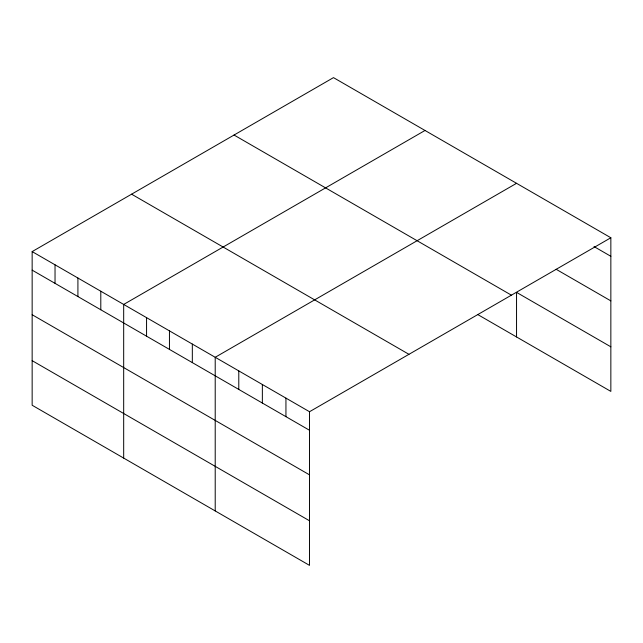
<?xml version="1.0" encoding="UTF-8"?>
<svg xmlns="http://www.w3.org/2000/svg" width="643" height="643" viewBox="0 0 643 643"><rect width="100%" height="100%" fill="white"/><g stroke="black" fill="none" stroke-linecap="round" stroke-linejoin="round"><path stroke-width="0.96" d="M32.15 251.598L309.516 411.729L309.516 565.374L32.15 405.243L32.15 251.598L333.484 77.626L610.85 237.757L610.85 391.402L477.564 314.451M425.015 130.465L123.681 304.444L123.681 458.089M516.546 183.311L215.212 357.283L215.212 510.928M309.516 411.729L610.85 237.757M594.011 246.574L610.85 256.3M556.123 269.28L610.85 300.884M610.85 346.818L516.546 292.372L516.546 336.956M234.044 135.038L511.41 295.169M131.59 194.186L408.956 354.317M32.15 270.14L309.516 430.271M32.15 314.724L309.516 474.855M32.15 360.659L309.516 520.79M285.942 398.121L285.942 416.664M262.36 384.506L262.36 403.048M238.786 370.898L238.786 389.441M192.329 344.077L192.329 362.612M169.447 330.864L169.447 349.406M146.564 317.65L146.564 336.193M100.798 291.231L100.798 309.773M77.916 278.017L77.916 296.56M55.033 264.812L55.033 283.346"/></g></svg>
